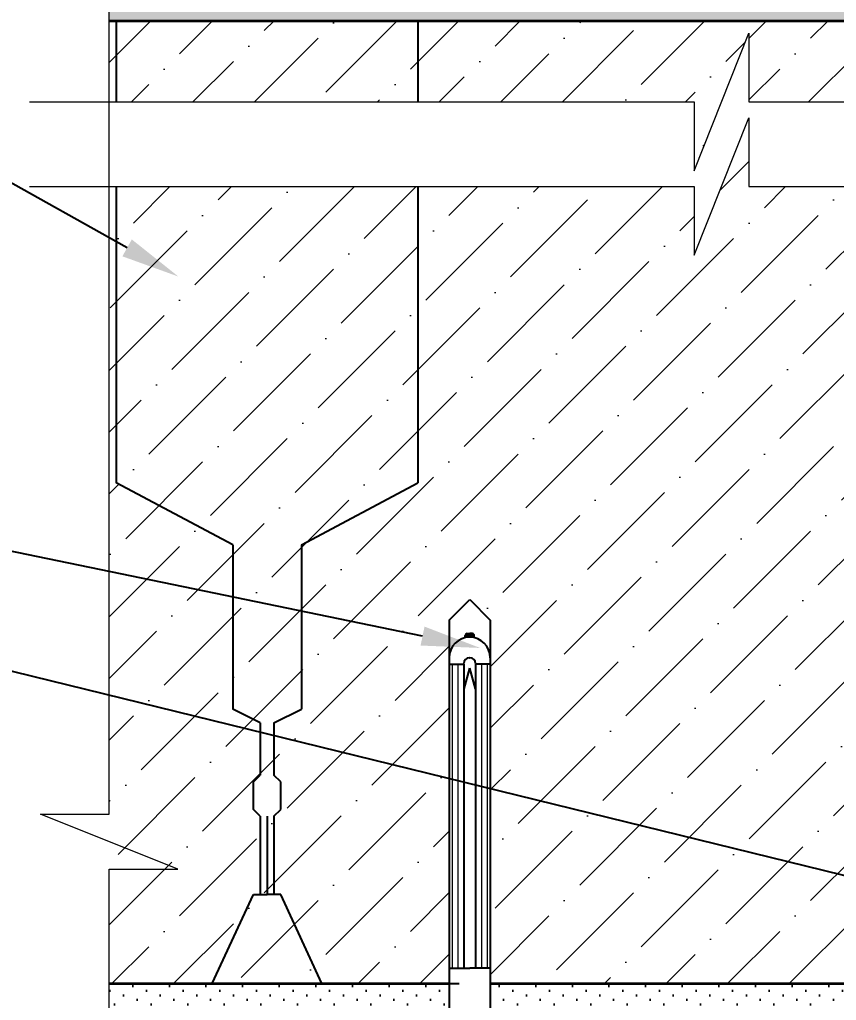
# Model space of a CAD drawing. Header units: millimetres. Extents: x 215300 to 349394, y -116838 to -1602.
# Drawn here: x 345546.3 to 345787.5, y -3791.7 to -3502.2 of the extents above; entities that cross this region are included whole.
import ezdxf
from ezdxf import colors
from ezdxf.entities.mleader import LeaderData, LeaderLine
from ezdxf.math import Vec2, Vec3

# ---------------------------------------------------------------- set-up
doc = ezdxf.new("R2010")
doc.units = ezdxf.units.MM
for name, color, linetype, lineweight in [('+АР_Размеры', 252, 'Continuous', 9), ('_Штриховки', 250, 'Continuous', 13), ('_Штриховки_точка', 5, 'Continuous', 30), ('АР_Тонкие', 250, 'Continuous', 5), ('Рисунок', 6, 'Continuous', 35), ('Тонко_черные', 7, 'Continuous', 5)]:
    doc.layers.add(name, color=color, linetype=linetype, lineweight=lineweight)
doc.layers.add('_Дюбель', color=5, linetype='Continuous')
doc.layers.add('Тонкая', color=7, linetype='Continuous')
doc.styles.add('Архитект', font='isocpeur.ttf', dxfattribs={"width": 0.8, "oblique": 8})
pattern_1 = [(45, (331209.024, 4313.3723), (-1.3524052, 4.0572156), [0, -3.82517955])]

msp = doc.modelspace()

# ---------------------------------------------------------------- hatches: boundary and pattern name
h = msp.add_hatch()
h.set_pattern_fill('AR-CONC', scale=0.040487, angle=180, style=0)
h.set_pattern_definition([(130, (563367.553, 142727.585), (-7.37618371, -0.64533214), [0.77128499, -8.48413484]), (185, (563367.553, 142727.585), (1.42689042, 7.73538688), [0.61702799, -6.78730787]), (79.549, (563366.938, 142727.5315), (-5.94931996, 7.09001953), [0.65549102, -7.2104012]), (133.8158, (563367.553, 142729.642), (-10.97528578, -1.70218458), [1.1569275, -12.72620226]), (83.3644, (563366.638, 142729.5), (-9.6118804, 10.01761765), [0.98323653, -10.8156018]), (188.816, (563367.553, 142729.642), (-9.61189543, 10.0175999), [0.925542, -10.1809618]), (159, (563366.5244, 142729.128), (-6.13849241, -4.14046504), [0.77128499, -8.48413484]), (214, (563366.5244, 142729.128), (-2.5022035, 7.457292), [0.61702799, -6.78730787]), (108.5486, (563366.013, 142728.783), (-8.640679, 3.31684358), [0.65549102, -7.2104012]), (142.5, (563367.5528, 142727.5853), (-0.125049518, 3.42341375), [0, -6.70503747, 0, -6.89014587, 0, -6.81301737]), (172.5, (563367.5528, 142727.5853), (-2.70535446, 4.056051086), [0, -3.928411526, 0, -6.550780476, 0, -2.59665945]), (212.5, (563369.846, 142727.5853), (-5.489710772, -0.231941954), [0, -2.57094995, 0, -8.02136385, 0, -10.6437328]), (222.5, (563370.8744, 142727.5853), (-5.99736554, 1.02945253), [0, -3.34223494, 0, -5.3270083, 0, -7.55859286])])
h.paths.add_polyline_path([(345914.474, -3526.526), (345923.172, -3526.526), (345916.385, -3497.408), (345892.418, -3497.408), (345572.74, -3497.408), (345572.74, -3502.584), (345914.424, -3502.584)])
h.paths.add_polyline_path([(345928.994, -3551.502), (345914.526, -3551.502), (345914.584, -3579.724), (345935.572, -3579.724)])
at = {"layer": '_Штриховки'}
h = msp.add_hatch(dxfattribs=at)
h.set_pattern_fill('ANSI36', color=256, scale=4.04874, style=0)
h.set_pattern_definition([(45, (338714.889, -4555.362), (6.81726, 24.996622), [32.136874, -6.427375, 0, -6.427375])])
h.paths.add_polyline_path([(345858.545, -3526.526), (345861.496, -3551.502), (345761.674, -3551.502), (345761.674, -3531.197), (345745.486, -3571.808), (345745.486, -3551.502), (345663.897, -3551.502), (345663.897, -3526.526), (345745.486, -3526.526), (345745.486, -3546.831), (345761.674, -3506.22), (345761.674, -3526.526)])
h.paths.add_polyline_path([(345574.825, -3526.526), (345663.897, -3526.526), (345663.897, -3551.502), (345574.825, -3551.502)])
h.paths.add_polyline_path([(345898.229, -3551.502), (345861.496, -3551.502), (345858.545, -3526.526), (345898.229, -3526.526), (345898.229, -3502.584), (345572.74, -3502.584), (345572.74, -3526.526), (345574.825, -3526.526), (345574.825, -3551.502), (345572.74, -3551.502), (345572.74, -3786.778), (345673.128, -3786.778), (345673.128, -3679.455), (345679.201, -3673.382), (345685.274, -3679.455), (345685.274, -3786.778), (345898.229, -3786.778)])
at = {"layer": '_Штриховки_точка'}
h = msp.add_hatch(dxfattribs=at)
h.set_pattern_fill('DOTS', color=0, scale=2.409562, angle=45, style=0)
h.set_pattern_definition(pattern_1)
h.paths.add_polyline_path([(345685.274, -3786.778), (345685.274, -3802.973), (345914.424, -3802.973), (345914.424, -3692.353), (345898.229, -3692.353), (345898.229, -3786.778)])
h = msp.add_hatch(dxfattribs=at)
h.set_pattern_fill('DOTS', color=0, scale=2.409562, angle=45, style=0)
h.set_pattern_definition(pattern_1)
h.paths.add_polyline_path([(345572.74, -3786.778), (345572.74, -3802.973), (345673.128, -3802.973), (345673.128, -3786.778)])

# ---------------------------------------------------------------- linework, layer by layer
at = {"layer": '+АР_Размеры', "ltscale": 100, "elevation": 0}
for points in [[(345572.74, -3994.272), (345572.74, -3752.951), (345593.046, -3752.951), (345552.435, -3736.762), (345572.74, -3736.762), (345572.74, -3472.01)], [(345549.179, -3526.526), (345745.486, -3526.526), (345745.486, -3546.831), (345761.674, -3506.22), (345761.674, -3526.526), (345983.415, -3526.526)], [(345549.179, -3551.502), (345745.486, -3551.502), (345745.486, -3571.808), (345761.674, -3531.197), (345761.674, -3551.502), (345983.415, -3551.502)]]:
    msp.add_lwpolyline(points, dxfattribs=at)
at = {"layer": '_Дюбель'}
for p, q in [((345673.128, -3679.455, 0), (345679.201, -3673.382, 0)), ((345679.201, -3673.382, 0), (345685.274, -3679.455, 0)), ((345673.128, -3679.455, 0), (345673.128, -3897.716, 0)), ((345685.274, -3679.455, 0), (345685.274, -3897.716, 0)), ((345677.876, -3684.642, 0), (345677.876, -3684.008, 0)), ((345677.876, -3684.008, 0), (345679.201, -3684.008, 0)), ((345678.443, -3683.442, 0), (345679.201, -3683.442, 0)), ((345679.201, -3684.539, 0), (345679.195, -3684.539, 0)), ((345679.959, -3683.442, 0), (345679.201, -3683.442, 0)), ((345680.526, -3684.008, 0), (345679.201, -3684.008, 0)), ((345679.201, -3684.539, 0), (345679.207, -3684.539, 0)), ((345680.526, -3684.642, 0), (345680.526, -3684.008, 0)), ((345679.161, -3690.608, 0), (345679.201, -3690.608, 0)), ((345679.241, -3690.608, 0), (345679.201, -3690.608, 0)), ((345673.128, -3692.531, 0), (345677.462, -3692.531, 0)), ((345677.462, -3692.531, 0), (345677.462, -3782.201, 0)), ((345679.161, -3693.64, 0), (345677.462, -3699.75, 0)), ((345679.161, -3693.64, 0), (345680.861, -3699.75, 0)), ((345685.274, -3692.531, 0), (345680.94, -3692.531, 0)), ((345680.94, -3692.531, 0), (345680.94, -3782.201, 0)), ((345673.128, -3782.201, 0), (345679.201, -3782.201, 0)), ((345685.274, -3782.201, 0), (345679.201, -3782.201, 0))]:
    msp.add_line(p, q, dxfattribs=at)
for centre, radius, start, end in [((345679.197, -3690.608, 0), 6.069, 90, 180), ((345678.443, -3684.008, 0), 0.566, 90, 180), ((345679.205, -3690.608, 0), 6.069, 0, 90), ((345679.959, -3684.008, 0), 0.566, 0, 90), ((345679.161, -3692.308, 0), 1.699, 90, 180), ((345679.241, -3692.308, 0), 1.699, 0, 90)]:
    msp.add_arc(centre, radius, start, end, dxfattribs=at)
at = {"layer": 'Рисунок'}
for p, q in [((345572.74, -3502.584, 0), (345898.229, -3502.584, 0)), ((345572.74, -3786.778, 0), (345673.128, -3786.778, 0)), ((345685.274, -3786.778, 0), (345898.229, -3786.778, 0))]:
    msp.add_line(p, q, dxfattribs=at)
at = {"layer": 'Тонкая', "ltscale": 100}
for p, q in [((345574.825, -3502.584, 0), (345574.825, -3526.526, 0)), ((345855.717, -3502.584, 0), (345663.897, -3502.584, 0)), ((345663.897, -3502.584, 0), (345663.897, -3526.526, 0)), ((345574.825, -3551.502, 0), (345574.825, -3638.999, 0)), ((345663.897, -3551.502, 0), (345663.897, -3638.999, 0)), ((345609.239, -3657.219, 0), (345574.825, -3638.999, 0)), ((345629.483, -3657.219, 0), (345663.897, -3638.999, 0)), ((345609.239, -3657.219, 0), (345609.239, -3705.803, 0)), ((345629.483, -3657.219, 0), (345629.483, -3705.803, 0)), ((345617.337, -3709.852, 0), (345609.239, -3705.803, 0)), ((345621.386, -3709.852, 0), (345629.483, -3705.803, 0)), ((345617.337, -3709.852, 0), (345617.337, -3725.237, 0)), ((345621.386, -3709.852, 0), (345621.386, -3725.237, 0)), ((345615.313, -3727.262, 0), (345617.337, -3725.237, 0)), ((345623.41, -3727.262, 0), (345621.386, -3725.237, 0)), ((345615.313, -3735.359, 0), (345615.313, -3727.262, 0)), ((345623.41, -3735.359, 0), (345623.41, -3727.262, 0)), ((345617.337, -3737.384, 0), (345615.313, -3735.359, 0)), ((345621.386, -3737.384, 0), (345623.41, -3735.359, 0)), ((345617.337, -3737.384, 0), (345617.337, -3760.461, 0)), ((345619.361, -3737.384, 0), (345619.361, -3760.461, 0)), ((345619.361, -3737.384, 0), (345619.361, -3760.461, 0)), ((345621.386, -3737.384, 0), (345621.386, -3760.461, 0)), ((345603.166, -3786.778, 0), (345615.313, -3760.461, 0)), ((345615.313, -3760.461, 0), (345617.337, -3760.461, 0)), ((345617.337, -3760.461, 0), (345619.361, -3760.461, 0)), ((345621.386, -3760.461, 0), (345619.361, -3760.461, 0)), ((345623.41, -3760.461, 0), (345621.386, -3760.461, 0)), ((345635.556, -3786.778, 0), (345623.41, -3760.461, 0)), ((345635.556, -3786.778, 0), (345676.044, -3786.778, 0))]:
    msp.add_line(p, q, dxfattribs=at)
at = {"layer": 'Тонко_черные'}
for p, q in [((345674.039, -3692.531, 0), (345674.039, -3782.201, 0)), ((345675.729, -3692.531, 0), (345675.729, -3782.201, 0)), ((345682.673, -3692.531, 0), (345682.673, -3782.201, 0)), ((345684.363, -3692.531, 0), (345684.363, -3782.201, 0))]:
    msp.add_line(p, q, dxfattribs=at)

# ---------------------------------------------------------------- leaders
at = {"layer": 'АР_Тонкие'}
ml = msp.add_multileader_mtext('Standard', dxfattribs=at)
ml.set_content('\\pxsm1,ql;Восстановление стены цементно-песчаный раствор', color=256, style='Архитект')
ml.set_leader_properties()
ml.build(insert=Vec2(0, 0))
ml.multileader.update_dxf_attribs({"text_left_attachment_type": 6, "text_right_attachment_type": 6, "dogleg_length": 100, "arrow_head_size": 17.36})
ctx = ml.context
ctx.base_point, ctx.char_height, ctx.arrow_head_size, ctx.landing_gap_size, ctx.plane_origin, ctx.plane_x_axis = Vec3(345843.443, -3388.627, 0), 17.36001, 17.36, 1.736, Vec3(342834.9, -5072.912, 0), Vec3(-1, 0)
ctx.left_attachment, ctx.right_attachment = 6, 6
notes = []
notes.append((ctx, [(1, (1, 1, 0), (345850.387, -3388.627, 0), (-1, 0), 6.944, [(0, [(345881.443, -3574.99, 0)], 0, [])])]))
ctx.mtext.insert, ctx.mtext.width, ctx.mtext.defined_height, ctx.mtext.flow_direction = Vec3(345381.057, -3366.059, 0), 590.14357, 79.365, 5
ml = msp.add_multileader_mtext('Standard', dxfattribs=at)
ml.set_content('\\pxsm1,ql;Существующие наружные несущие стены из керамзитобетонных панелей, 1400 кг/м3, переменной толщины -400 мм...500 мм  ', color=256, style='Архитект')
ml.set_leader_properties()
ml.build(insert=Vec2(0, 0))
ml.multileader.update_dxf_attribs({"text_left_attachment_type": 6, "text_right_attachment_type": 6, "dogleg_length": 100, "arrow_head_size": 17.36})
ctx = ml.context
ctx.base_point, ctx.char_height, ctx.arrow_head_size, ctx.landing_gap_size, ctx.plane_origin, ctx.plane_x_axis = Vec3(345466.419, -3511.117, 0), 17.360005, 17.36, 1.736, Vec3(342895.018, -5689.832, 0), Vec3(-1, 0)
ctx.left_attachment, ctx.right_attachment = 6, 6
notes.append((ctx, [(1, (1, 1, 0), (345473.363, -3511.117, 0), (-1, 0), 6.944, [(0, [(345593.183, -3578.085, 0)], 0, [])])]))
ctx.mtext.insert, ctx.mtext.width, ctx.mtext.defined_height, ctx.mtext.flow_direction = Vec3(345078.935, -3488.549, 0), 463.47987, 79.365, 5
ml = msp.add_multileader_mtext('Standard', dxfattribs=at)
ml.set_content('\\pxsm1,ql;Тарельчатые фасадные дюбеля', color=256, style='Архитект')
ml.set_leader_properties()
ml.build(insert=Vec2(0, 0))
ml.multileader.update_dxf_attribs({"text_left_attachment_type": 6, "text_right_attachment_type": 6, "dogleg_length": 100, "arrow_head_size": 17.36})
ctx = ml.context
ctx.base_point, ctx.char_height, ctx.arrow_head_size, ctx.landing_gap_size, ctx.plane_origin, ctx.plane_x_axis = Vec3(345354.736, -3621.571, 0), 17.36001, 17.36, 1.736, Vec3(342937.363, -5313.922, 0), Vec3(-1, 0)
ctx.left_attachment, ctx.right_attachment = 6, 6
notes.append((ctx, [(1, (1, 1, 0), (345361.68, -3621.571, 0), (-1, 0), 6.944, [(0, [(345682.277, -3687.702, 0)], 0, [])])]))
ctx.mtext.insert, ctx.mtext.width, ctx.mtext.defined_height, ctx.mtext.flow_direction = Vec3(345077.66, -3599.003, 0), 590.14357, 79.365, 5
ml = msp.add_multileader_mtext('Standard', dxfattribs=at)
ml.set_content('Дополнительный слой - минераловатные плиты Фасад БАТТС, (плотностью -  128 кг/м3), переменной толщины', color=256, style='Архитект')
ml.set_leader_properties()
ml.build(insert=Vec2(0, 0))
ml.multileader.update_dxf_attribs({"text_left_attachment_type": 6, "text_right_attachment_type": 6, "dogleg_length": 100, "arrow_head_size": 17.36})
ctx = ml.context
ctx.base_point, ctx.char_height, ctx.arrow_head_size, ctx.landing_gap_size, ctx.plane_origin, ctx.plane_x_axis = Vec3(345504.209, -3686.545, 0), 17.360005, 17.36, 1.736, Vec3(344488.159, -4949.662, 0), Vec3(-1, 0)
ctx.left_attachment, ctx.right_attachment = 6, 6
notes.append((ctx, [(1, (1, 1, 0), (345511.153, -3686.545, 0), (-1, 0), 6.944, [(0, [(345869.885, -3774.492, 0)], 0, [])])]))
ctx.mtext.insert, ctx.mtext.width, ctx.mtext.defined_height, ctx.mtext.flow_direction = Vec3(345078.955, -3663.977, 0), 429.57612, 10.147, 5
for ctx, leaders in notes:
    for number, flags, end, landing, length, lines in leaders:
        leader = LeaderData()
        leader.index, (leader.has_last_leader_line, leader.has_dogleg_vector, leader.attachment_direction) = number, flags
        leader.last_leader_point, leader.dogleg_vector, leader.dogleg_length = Vec3(end), Vec3(landing), length
        for number, points, colour, breaks in lines:
            line = LeaderLine()
            line.index, line.vertices, line.color, line.breaks = number, Vec3.list(points), colors.encode_raw_color(colour), breaks
            leader.lines.append(line)
        ctx.leaders.append(leader)

doc.saveas('drawing.dxf')
